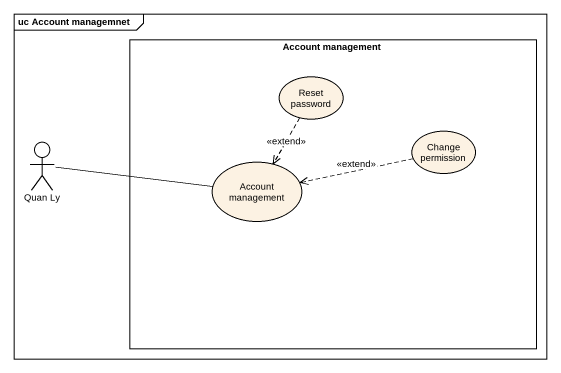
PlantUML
@startuml
mainframe uc Account managemnet
rectangle "Account management" as Account_management {
  usecase "Reset password" as Reset_password
  usecase "Account management" as Account_management_2
  usecase "Change permission" as Change_permission
}
actor "Quan Ly" as Quan_Ly
Reset_password ..> Account_management_2 : <<extend>>
Quan_Ly -right- Account_management_2
Change_permission .left.> Account_management_2 : <<extend>>
@enduml
